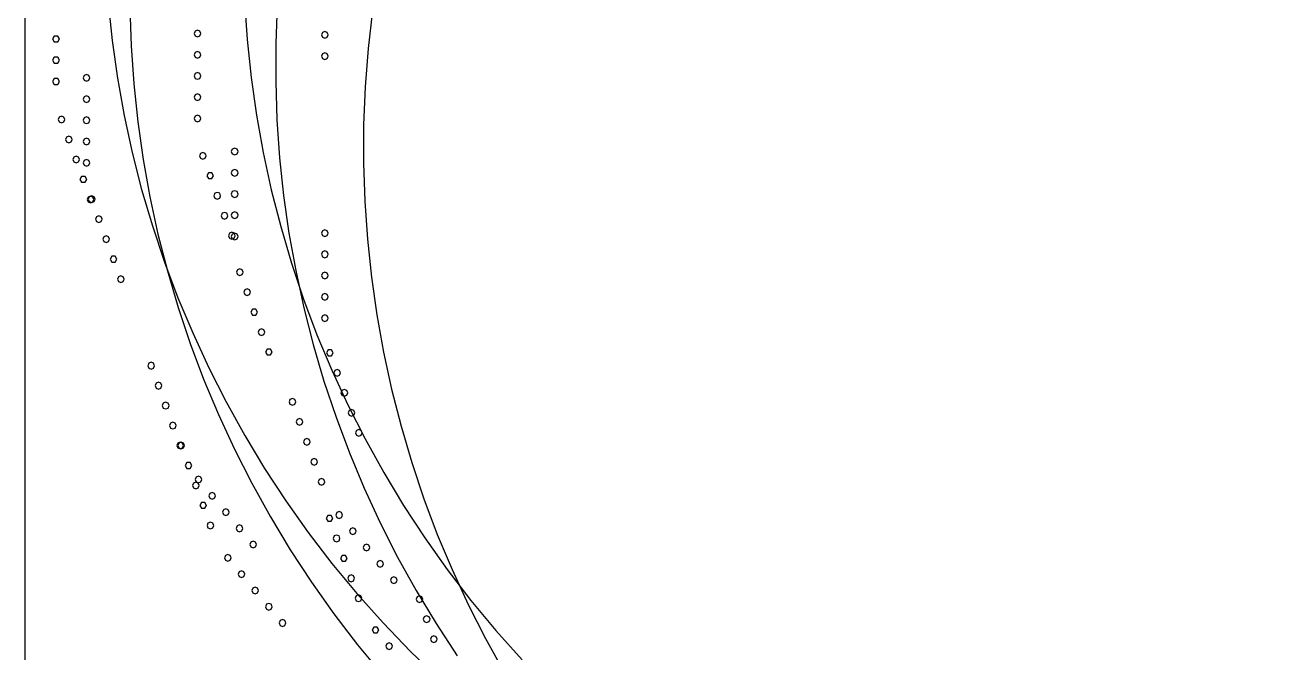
# Model space of a CAD drawing. Extents: x 0 to 302, y 3 to 305.
# Drawn here: x 0.1 to 151.2, y 79.4 to 154.3 of the extents above; entities that cross this region are included whole.
import ezdxf

# ---------------------------------------------------------------- set-up
doc = ezdxf.new("R2010")
doc.units = 0

msp = doc.modelspace()

# ---------------------------------------------------------------- linework, layer by layer
at = {"layer": '44.7', "color": 210}
msp.add_lwpolyline([(297.135278, 2.591409), (5.124733, 2.591409), (4.130357, 2.692476), (3.183261, 2.988127), (2.310057, 3.467037), (1.53736, 4.117882), (0.903797, 4.911657), (0.437604, 5.80868), (0.149804, 6.781611), (0.051421, 7.803112), (0.051421, 299.536877), (0.154492, 300.587217), (0.450107, 301.565507), (0.917863, 302.450789), (1.53736, 303.222107), (2.288196, 303.858502), (3.149971, 304.339018), (4.102284, 304.642696), (5.124733, 304.748579), (5.124733, 304.748579)], dxfattribs=at)
at = {"layer": '44.7', "color": 170}
msp.add_lwpolyline([(41.511843, 156.079877), (40.992493, 151.520127), (40.641866, 146.955761), (40.459049, 142.391369), (40.443129, 137.831542), (40.593192, 133.280871), (40.908326, 128.743945), (41.387618, 124.225356), (42.030153, 119.729694), (42.83502, 115.26155), (43.801305, 110.825513), (44.928095, 106.426175), (46.214476, 102.068127), (47.659537, 97.755957), (49.262363, 93.494258), (51.022042, 89.28762), (52.93766, 85.140633), (55.008304, 81.057888), (57.233062, 77.043975)], dxfattribs=at)
at = {"layer": '44.8', "color": 170}
msp.add_lwpolyline([(30.155476, 156.696631), (29.972659, 152.132239), (29.956739, 147.572412), (30.106802, 143.021741), (30.421936, 138.484815), (30.901228, 133.966226), (31.543763, 129.470564), (32.34863, 125.00242), (33.314915, 120.566383), (34.441705, 116.167045), (35.728086, 111.808997), (37.173147, 107.496827), (38.775973, 103.235128), (40.535652, 99.02849), (42.45127, 94.881503), (44.521914, 90.798758), (46.746672, 86.784845), (49.124629, 82.844355), (51.654874, 78.981878)], dxfattribs=at)
at = {"layer": '44.9', "color": 170}
msp.add_lwpolyline([(12.533889, 156.374392), (12.683952, 151.823721), (12.999086, 147.286795), (13.478378, 142.768206), (14.120913, 138.272544), (14.92578, 133.8044), (15.892065, 129.368363), (17.018855, 124.969025), (18.305236, 120.610977), (19.750297, 116.298807), (21.353123, 112.037108), (23.112802, 107.83047), (25.02842, 103.683483), (27.099064, 99.600738), (29.323822, 95.586825), (31.701779, 91.646335), (34.232024, 87.783858), (36.913642, 84.003985), (39.745722, 80.311306), (42.727348, 76.710413)], dxfattribs=at)
at = {"layer": '45.0', "color": 170}
msp.add_lwpolyline([(26.220362, 157.118391), (26.535496, 152.581465), (27.014788, 148.062876), (27.657323, 143.567214), (28.46219, 139.09907), (29.428475, 134.663033), (30.555265, 130.263695), (31.841646, 125.905647), (33.286707, 121.593477), (34.889533, 117.331778), (36.649212, 113.12514), (38.56483, 108.978153), (40.635474, 104.895408), (42.860232, 100.881495), (45.238189, 96.941005), (47.768434, 93.078528), (50.450052, 89.298655), (53.282132, 85.605976), (56.263758, 82.005083), (59.39402, 78.500565)], dxfattribs=at)
at = {"layer": '45.1', "color": 170}
msp.add_lwpolyline([(9.930076, 157.009585), (10.409368, 152.490996), (11.051903, 147.995334), (11.85677, 143.52719), (12.823055, 139.091153), (13.949845, 134.691815), (15.236226, 130.333767), (16.681287, 126.021597), (18.284113, 121.759898), (20.043792, 117.55326), (21.95941, 113.406273), (24.030054, 109.323528), (26.254812, 105.309615), (28.632769, 101.369125), (31.163014, 97.506648), (33.844632, 93.726775), (36.676712, 90.034096), (39.658338, 86.433203), (42.7886, 82.928685), (46.066582, 79.525132), (49.470135, 76.24715)], dxfattribs=at)
at = {"layer": 'Sketch', "color": 7}
for points in [[(4.11776, 152.668389), (3.91776, 153.014799), (3.517759, 153.014799), (3.317759, 152.668389), (3.517759, 152.321978), (3.91776, 152.321978), (4.11776, 152.668389), (4.11776, 152.668389)], [(21.006322, 153.320382), (20.889002, 153.602927), (20.606323, 153.719922), (20.323643, 153.602927), (20.206323, 153.320382), (20.323643, 153.037838), (20.606323, 152.920843), (20.889002, 153.037838), (21.006322, 153.320382), (21.006322, 153.320382)], [(36.230014, 153.153348), (36.112695, 153.435893), (35.830015, 153.552887), (35.547336, 153.435893), (35.430016, 153.153348), (35.547336, 152.870803), (35.830015, 152.753809), (36.112695, 152.870803), (36.230014, 153.153348), (36.230014, 153.153348)], [(21.006322, 150.780386), (20.889002, 151.06293), (20.606323, 151.179925), (20.323643, 151.06293), (20.206323, 150.780386), (20.323643, 150.497841), (20.606323, 150.380846), (20.889002, 150.497841), (21.006322, 150.780386), (21.006322, 150.780386)], [(4.11776, 150.128392), (3.91776, 150.474803), (3.517759, 150.474803), (3.317759, 150.128392), (3.517759, 149.781981), (3.91776, 149.781981), (4.11776, 150.128392), (4.11776, 150.128392)], [(36.230014, 150.613351), (36.112695, 150.895896), (35.830015, 151.012891), (35.547336, 150.895896), (35.430016, 150.613351), (35.547336, 150.330806), (35.830015, 150.213812), (36.112695, 150.330806), (36.230014, 150.613351), (36.230014, 150.613351)], [(7.753886, 148.026382), (7.636566, 148.308927), (7.353887, 148.425922), (7.071207, 148.308927), (6.953888, 148.026382), (7.071207, 147.743838), (7.353887, 147.626843), (7.636566, 147.743838), (7.753886, 148.026382), (7.753886, 148.026382)], [(21.006322, 148.240389), (20.889002, 148.522934), (20.606323, 148.639928), (20.323643, 148.522934), (20.206323, 148.240389), (20.323643, 147.957844), (20.606323, 147.840849), (20.889002, 147.957844), (21.006322, 148.240389), (21.006322, 148.240389)], [(4.11776, 147.588395), (3.91776, 147.934806), (3.517759, 147.934806), (3.317759, 147.588395), (3.517759, 147.241985), (3.91776, 147.241985), (4.11776, 147.588395), (4.11776, 147.588395)], [(7.753886, 145.486386), (7.636566, 145.76893), (7.353887, 145.885925), (7.071207, 145.76893), (6.953888, 145.486386), (7.071207, 145.203841), (7.353887, 145.086846), (7.636566, 145.203841), (7.753886, 145.486386), (7.753886, 145.486386)], [(21.006322, 145.700392), (20.889002, 145.982937), (20.606323, 146.099931), (20.323643, 145.982937), (20.206323, 145.700392), (20.323643, 145.417847), (20.606323, 145.300853), (20.889002, 145.417847), (21.006322, 145.700392), (21.006322, 145.700392)], [(4.777014, 143.04958), (4.659694, 143.332125), (4.377015, 143.449119), (4.094335, 143.332125), (3.977015, 143.04958), (4.094335, 142.767035), (4.377015, 142.65004), (4.659694, 142.767035), (4.777014, 143.04958), (4.777014, 143.04958)], [(7.753886, 142.946389), (7.636566, 143.228934), (7.353887, 143.345928), (7.071207, 143.228934), (6.953888, 142.946389), (7.071207, 142.663844), (7.353887, 142.546849), (7.636566, 142.663844), (7.753886, 142.946389), (7.753886, 142.946389)], [(21.006322, 143.160395), (20.889002, 143.44294), (20.606323, 143.559935), (20.323643, 143.44294), (20.206323, 143.160395), (20.323643, 142.87785), (20.606323, 142.760856), (20.889002, 142.87785), (21.006322, 143.160395), (21.006322, 143.160395)], [(5.645743, 140.662776), (5.528423, 140.945321), (5.245744, 141.062316), (4.963064, 140.945321), (4.845745, 140.662776), (4.963064, 140.380232), (5.245744, 140.263237), (5.528423, 140.380232), (5.645743, 140.662776), (5.645743, 140.662776)], [(7.753886, 140.406392), (7.636566, 140.688937), (7.353887, 140.805931), (7.071207, 140.688937), (6.953888, 140.406392), (7.071207, 140.123847), (7.353887, 140.006853), (7.636566, 140.123847), (7.753886, 140.406392), (7.753886, 140.406392)], [(21.648475, 138.718576), (21.531119, 139.001054), (21.248476, 139.118012), (20.965833, 139.001054), (20.848477, 138.718576), (20.965833, 138.436098), (21.248476, 138.31914), (21.531119, 138.436098), (21.648475, 138.718576), (21.648475, 138.718576)], [(25.46045, 139.224382), (25.343131, 139.506927), (25.060451, 139.623922), (24.777771, 139.506927), (24.660452, 139.224382), (24.777771, 138.941838), (25.060451, 138.824843), (25.343131, 138.941838), (25.46045, 139.224382), (25.46045, 139.224382)], [(6.514472, 138.275947), (6.397153, 138.558492), (6.114473, 138.675486), (5.831793, 138.558492), (5.714474, 138.275947), (5.831793, 137.993402), (6.114473, 137.876407), (6.397153, 137.993402), (6.514472, 138.275947), (6.514472, 138.275947)], [(7.753886, 137.866395), (7.636566, 138.14894), (7.353887, 138.265935), (7.071207, 138.14894), (6.953888, 137.866395), (7.071207, 137.58385), (7.353887, 137.466856), (7.636566, 137.58385), (7.753886, 137.866395), (7.753886, 137.866395)], [(7.383204, 135.889143), (7.183204, 136.235554), (6.783203, 136.235554), (6.583203, 135.889143), (6.783203, 135.542733), (7.183204, 135.542733), (7.383204, 135.889143), (7.383204, 135.889143)], [(22.517207, 136.331746), (22.317207, 136.678157), (21.917206, 136.678157), (21.717206, 136.331746), (21.917206, 135.985335), (22.317207, 135.985335), (22.517207, 136.331746), (22.517207, 136.331746)], [(25.46045, 136.684386), (25.343131, 136.96693), (25.060451, 137.083925), (24.777771, 136.96693), (24.660452, 136.684386), (24.777771, 136.401841), (25.060451, 136.284846), (25.343131, 136.401841), (25.46045, 136.684386), (25.46045, 136.684386)], [(25.46045, 134.144389), (25.343131, 134.426934), (25.060451, 134.543928), (24.777771, 134.426934), (24.660452, 134.144389), (24.777771, 133.861844), (25.060451, 133.744849), (25.343131, 133.861844), (25.46045, 134.144389), (25.46045, 134.144389)], [(8.251933, 133.502314), (8.134614, 133.784859), (7.851934, 133.901853), (7.569254, 133.784859), (7.451935, 133.502314), (7.569254, 133.219769), (7.851934, 133.102774), (8.134614, 133.219769), (8.251933, 133.502314), (8.251933, 133.502314)], [(8.37894, 133.521545), (8.26162, 133.80409), (7.97894, 133.921085), (7.696261, 133.80409), (7.578941, 133.521545), (7.696261, 133.239001), (7.97894, 133.122006), (8.26162, 133.239001), (8.37894, 133.521545), (8.37894, 133.521545)], [(23.385936, 133.944943), (23.268617, 134.227488), (22.985937, 134.344482), (22.703258, 134.227488), (22.585938, 133.944943), (22.703258, 133.662398), (22.985937, 133.545403), (23.268617, 133.662398), (23.385936, 133.944943), (23.385936, 133.944943)], [(9.247669, 131.134742), (9.130313, 131.41722), (8.84767, 131.534178), (8.565026, 131.41722), (8.44767, 131.134742), (8.565026, 130.852264), (8.84767, 130.735306), (9.130313, 130.852264), (9.247669, 131.134742), (9.247669, 131.134742)], [(24.254666, 131.558113), (24.137346, 131.840658), (23.854666, 131.957653), (23.571987, 131.840658), (23.454667, 131.558113), (23.571987, 131.275568), (23.854666, 131.158574), (24.137346, 131.275568), (24.254666, 131.558113), (24.254666, 131.558113)], [(25.46045, 131.604392), (25.343131, 131.886937), (25.060451, 132.003931), (24.777771, 131.886937), (24.660452, 131.604392), (24.777771, 131.321847), (25.060451, 131.204853), (25.343131, 131.321847), (25.46045, 131.604392), (25.46045, 131.604392)], [(10.116398, 128.747913), (9.999078, 129.030457), (9.716399, 129.147452), (9.433719, 129.030457), (9.316399, 128.747913), (9.433719, 128.465368), (9.716399, 128.348373), (9.999078, 128.465368), (10.116398, 128.747913), (10.116398, 128.747913)], [(25.123395, 129.17131), (25.006039, 129.453788), (24.723395, 129.570746), (24.440752, 129.453788), (24.323396, 129.17131), (24.440752, 128.888832), (24.723395, 128.771874), (25.006039, 128.888832), (25.123395, 129.17131), (25.123395, 129.17131)], [(25.46045, 129.064395), (25.343131, 129.34694), (25.060451, 129.463935), (24.777771, 129.34694), (24.660452, 129.064395), (24.777771, 128.78185), (25.060451, 128.664856), (25.343131, 128.78185), (25.46045, 129.064395), (25.46045, 129.064395)], [(36.230014, 129.483382), (36.112695, 129.765927), (35.830015, 129.882922), (35.547336, 129.765927), (35.430016, 129.483382), (35.547336, 129.200838), (35.830015, 129.083843), (36.112695, 129.200838), (36.230014, 129.483382), (36.230014, 129.483382)], [(36.230014, 126.943386), (36.112695, 127.22593), (35.830015, 127.342925), (35.547336, 127.22593), (35.430016, 126.943386), (35.547336, 126.660841), (35.830015, 126.543846), (36.112695, 126.660841), (36.230014, 126.943386), (36.230014, 126.943386)], [(10.98513, 126.361109), (10.785129, 126.70752), (10.385129, 126.70752), (10.185129, 126.361109), (10.385129, 126.014699), (10.785129, 126.014699), (10.98513, 126.361109), (10.98513, 126.361109)], [(11.853859, 123.97428), (11.736539, 124.256824), (11.45386, 124.373819), (11.17118, 124.256824), (11.05386, 123.97428), (11.17118, 123.691735), (11.45386, 123.57474), (11.736539, 123.691735), (11.853859, 123.97428), (11.853859, 123.97428)], [(26.068401, 124.816542), (25.951082, 125.099086), (25.668402, 125.216081), (25.385722, 125.099086), (25.268403, 124.816542), (25.385722, 124.533997), (25.668402, 124.417002), (25.951082, 124.533997), (26.068401, 124.816542), (26.068401, 124.816542)], [(36.230014, 124.403389), (36.112695, 124.685934), (35.830015, 124.802928), (35.547336, 124.685934), (35.430016, 124.403389), (35.547336, 124.120844), (35.830015, 124.003849), (36.112695, 124.120844), (36.230014, 124.403389), (36.230014, 124.403389)], [(26.93713, 122.429712), (26.819811, 122.712257), (26.537131, 122.829251), (26.254451, 122.712257), (26.137132, 122.429712), (26.254451, 122.147167), (26.537131, 122.030172), (26.819811, 122.147167), (26.93713, 122.429712), (26.93713, 122.429712)], [(36.230014, 121.863392), (36.112695, 122.145937), (35.830015, 122.262931), (35.547336, 122.145937), (35.430016, 121.863392), (35.547336, 121.580847), (35.830015, 121.463853), (36.112695, 121.580847), (36.230014, 121.863392), (36.230014, 121.863392)], [(27.805862, 120.042909), (27.605862, 120.389319), (27.205861, 120.389319), (27.005861, 120.042909), (27.205861, 119.696498), (27.605862, 119.696498), (27.805862, 120.042909), (27.805862, 120.042909)], [(36.230014, 119.323395), (36.112695, 119.60594), (35.830015, 119.722935), (35.547336, 119.60594), (35.430016, 119.323395), (35.547336, 119.04085), (35.830015, 118.923856), (36.112695, 119.04085), (36.230014, 119.323395), (36.230014, 119.323395)], [(28.674591, 117.656079), (28.557272, 117.938624), (28.274592, 118.055618), (27.991912, 117.938624), (27.874593, 117.656079), (27.991912, 117.373534), (28.274592, 117.25654), (28.557272, 117.373534), (28.674591, 117.656079), (28.674591, 117.656079)], [(29.543323, 115.269276), (29.343323, 115.615686), (28.943322, 115.615686), (28.743322, 115.269276), (28.943322, 114.922865), (29.343323, 114.922865), (29.543323, 115.269276), (29.543323, 115.269276)], [(36.820865, 115.172511), (36.620865, 115.518922), (36.220864, 115.518922), (36.020864, 115.172511), (36.220864, 114.826101), (36.620865, 114.826101), (36.820865, 115.172511), (36.820865, 115.172511)], [(15.478809, 113.64663), (15.361489, 113.929175), (15.07881, 114.046169), (14.79613, 113.929175), (14.67881, 113.64663), (14.79613, 113.364085), (15.07881, 113.24709), (15.361489, 113.364085), (15.478809, 113.64663), (15.478809, 113.64663)], [(37.689594, 112.785708), (37.572275, 113.068253), (37.289595, 113.185247), (37.006916, 113.068253), (36.889596, 112.785708), (37.006916, 112.503163), (37.289595, 112.386169), (37.572275, 112.503163), (37.689594, 112.785708), (37.689594, 112.785708)], [(16.347541, 111.259826), (16.230221, 111.542371), (15.947541, 111.659366), (15.664862, 111.542371), (15.547542, 111.259826), (15.664862, 110.977281), (15.947541, 110.860287), (16.230221, 110.977281), (16.347541, 111.259826), (16.347541, 111.259826)], [(38.558324, 110.398878), (38.441004, 110.681423), (38.158324, 110.798418), (37.875645, 110.681423), (37.758325, 110.398878), (37.875645, 110.116333), (38.158324, 109.999339), (38.441004, 110.116333), (38.558324, 110.398878), (38.558324, 110.398878)], [(17.21627, 108.872997), (17.09895, 109.155542), (16.816271, 109.272536), (16.533591, 109.155542), (16.416271, 108.872997), (16.533591, 108.590452), (16.816271, 108.473457), (17.09895, 108.590452), (17.21627, 108.872997), (17.21627, 108.872997)], [(32.350273, 109.315626), (32.232953, 109.598171), (31.950274, 109.715165), (31.667594, 109.598171), (31.550275, 109.315626), (31.667594, 109.033081), (31.950274, 108.916086), (32.232953, 109.033081), (32.350273, 109.315626), (32.350273, 109.315626)], [(33.219002, 106.928796), (33.101683, 107.211341), (32.819003, 107.328335), (32.536323, 107.211341), (32.419004, 106.928796), (32.536323, 106.646251), (32.819003, 106.529257), (33.101683, 106.646251), (33.219002, 106.928796), (33.219002, 106.928796)], [(39.427055, 108.012075), (39.309736, 108.29462), (39.027056, 108.411614), (38.744377, 108.29462), (38.627057, 108.012075), (38.744377, 107.72953), (39.027056, 107.612536), (39.309736, 107.72953), (39.427055, 108.012075), (39.427055, 108.012075)], [(18.084999, 106.486193), (17.967679, 106.768738), (17.685, 106.885733), (17.40232, 106.768738), (17.285001, 106.486193), (17.40232, 106.203649), (17.685, 106.086654), (17.967679, 106.203649), (18.084999, 106.486193), (18.084999, 106.486193)], [(40.295785, 105.625272), (40.178465, 105.907817), (39.895785, 106.024811), (39.613106, 105.907817), (39.495786, 105.625272), (39.613106, 105.342727), (39.895785, 105.225732), (40.178465, 105.342727), (40.295785, 105.625272), (40.295785, 105.625272)], [(18.953731, 104.099364), (18.836411, 104.381909), (18.553732, 104.498903), (18.271052, 104.381909), (18.153732, 104.099364), (18.271052, 103.816819), (18.553732, 103.699824), (18.836411, 103.816819), (18.953731, 104.099364), (18.953731, 104.099364)], [(19.080735, 104.118622), (18.963415, 104.401167), (18.680735, 104.518161), (18.398056, 104.401167), (18.280736, 104.118622), (18.398056, 103.836077), (18.680735, 103.719082), (18.963415, 103.836077), (19.080735, 104.118622), (19.080735, 104.118622)], [(34.087731, 104.541993), (33.970412, 104.824538), (33.687732, 104.941532), (33.405052, 104.824538), (33.287733, 104.541993), (33.405052, 104.259448), (33.687732, 104.142453), (33.970412, 104.259448), (34.087731, 104.541993), (34.087731, 104.541993)], [(19.949466, 101.731792), (19.749466, 102.078203), (19.349466, 102.078203), (19.149465, 101.731792), (19.349466, 101.385382), (19.749466, 101.385382), (19.949466, 101.731792), (19.949466, 101.731792)], [(34.956463, 102.15519), (34.839144, 102.437734), (34.556464, 102.554729), (34.273784, 102.437734), (34.156465, 102.15519), (34.273784, 101.872645), (34.556464, 101.75565), (34.839144, 101.872645), (34.956463, 102.15519), (34.956463, 102.15519)], [(21.125592, 100.059763), (21.008273, 100.342308), (20.725593, 100.459303), (20.442913, 100.342308), (20.325594, 100.059763), (20.442913, 99.777219), (20.725593, 99.660224), (21.008273, 99.777219), (21.125592, 100.059763), (21.125592, 100.059763)], [(35.825192, 99.76836), (35.707873, 100.050905), (35.425193, 100.167899), (35.142513, 100.050905), (35.025194, 99.76836), (35.142513, 99.485815), (35.425193, 99.36882), (35.707873, 99.485815), (35.825192, 99.76836), (35.825192, 99.76836)], [(20.818196, 99.344989), (20.700876, 99.627534), (20.418196, 99.744528), (20.135517, 99.627534), (20.018197, 99.344989), (20.135517, 99.062444), (20.418196, 98.94545), (20.700876, 99.062444), (20.818196, 99.344989), (20.818196, 99.344989)], [(22.75827, 98.11402), (22.640951, 98.396565), (22.358271, 98.513559), (22.075591, 98.396565), (21.958272, 98.11402), (22.075591, 97.831475), (22.358271, 97.714481), (22.640951, 97.831475), (22.75827, 98.11402), (22.75827, 98.11402)], [(21.686927, 96.958159), (21.486927, 97.30457), (21.086927, 97.30457), (20.886926, 96.958159), (21.086927, 96.611749), (21.486927, 96.611749), (21.686927, 96.958159), (21.686927, 96.958159)], [(24.390948, 96.168277), (24.273629, 96.450822), (23.990949, 96.567816), (23.70827, 96.450822), (23.59095, 96.168277), (23.70827, 95.885732), (23.990949, 95.768737), (24.273629, 95.885732), (24.390948, 96.168277), (24.390948, 96.168277)], [(36.770199, 95.413592), (36.570198, 95.760002), (36.170198, 95.760002), (35.970198, 95.413592), (36.170198, 95.067181), (36.570198, 95.067181), (36.770199, 95.413592), (36.770199, 95.413592)], [(37.947815, 95.814035), (37.830495, 96.09658), (37.547816, 96.213574), (37.265136, 96.09658), (37.147816, 95.814035), (37.265136, 95.53149), (37.547816, 95.414495), (37.830495, 95.53149), (37.947815, 95.814035), (37.947815, 95.814035)], [(22.555657, 94.571356), (22.438337, 94.853901), (22.155657, 94.970895), (21.872978, 94.853901), (21.755658, 94.571356), (21.872978, 94.288811), (22.155657, 94.171817), (22.438337, 94.288811), (22.555657, 94.571356), (22.555657, 94.571356)], [(26.023627, 94.222507), (25.906307, 94.505052), (25.623627, 94.622046), (25.340948, 94.505052), (25.223628, 94.222507), (25.340948, 93.939962), (25.623627, 93.822967), (25.906307, 93.939962), (26.023627, 94.222507), (26.023627, 94.222507)], [(39.580493, 93.868291), (39.463173, 94.150836), (39.180494, 94.267831), (38.897814, 94.150836), (38.780494, 93.868291), (38.897814, 93.585746), (39.180494, 93.468752), (39.463173, 93.585746), (39.580493, 93.868291), (39.580493, 93.868291)], [(27.656305, 92.276763), (27.538949, 92.559242), (27.256306, 92.6762), (26.973662, 92.559242), (26.856306, 92.276763), (26.973662, 91.994285), (27.256306, 91.877327), (27.538949, 91.994285), (27.656305, 92.276763), (27.656305, 92.276763)], [(37.638928, 93.026788), (37.521608, 93.309333), (37.238929, 93.426328), (36.956249, 93.309333), (36.838929, 93.026788), (36.956249, 92.744243), (37.238929, 92.627249), (37.521608, 92.744243), (37.638928, 93.026788), (37.638928, 93.026788)], [(41.213171, 91.922548), (41.095852, 92.205093), (40.813172, 92.322087), (40.530492, 92.205093), (40.413173, 91.922548), (40.530492, 91.640003), (40.813172, 91.523008), (41.095852, 91.640003), (41.213171, 91.922548), (41.213171, 91.922548)], [(24.629037, 90.702306), (24.511718, 90.984851), (24.229038, 91.101845), (23.946359, 90.984851), (23.829039, 90.702306), (23.946359, 90.419761), (24.229038, 90.302766), (24.511718, 90.419761), (24.629037, 90.702306), (24.629037, 90.702306)], [(38.50766, 90.639959), (38.307659, 90.986369), (37.907659, 90.986369), (37.707659, 90.639959), (37.907659, 90.293548), (38.307659, 90.293548), (38.50766, 90.639959), (38.50766, 90.639959)], [(42.845849, 89.976778), (42.72853, 90.259323), (42.44585, 90.376317), (42.16317, 90.259323), (42.045851, 89.976778), (42.16317, 89.694233), (42.44585, 89.577239), (42.72853, 89.694233), (42.845849, 89.976778), (42.845849, 89.976778)], [(26.261716, 88.756562), (26.144396, 89.039107), (25.861716, 89.156102), (25.579037, 89.039107), (25.461717, 88.756562), (25.579037, 88.474018), (25.861716, 88.357023), (26.144396, 88.474018), (26.261716, 88.756562), (26.261716, 88.756562)], [(39.376389, 88.253155), (39.259069, 88.5357), (38.97639, 88.652695), (38.69371, 88.5357), (38.57639, 88.253155), (38.69371, 87.97061), (38.97639, 87.853616), (39.259069, 87.97061), (39.376389, 88.253155), (39.376389, 88.253155)], [(44.478528, 88.031035), (44.361208, 88.31358), (44.078528, 88.430574), (43.795849, 88.31358), (43.678529, 88.031035), (43.795849, 87.74849), (44.078528, 87.631495), (44.361208, 87.74849), (44.478528, 88.031035), (44.478528, 88.031035)], [(27.894394, 86.810819), (27.777074, 87.093364), (27.494395, 87.210359), (27.211715, 87.093364), (27.094395, 86.810819), (27.211715, 86.528274), (27.494395, 86.41128), (27.777074, 86.528274), (27.894394, 86.810819), (27.894394, 86.810819)], [(40.245118, 85.866326), (40.127798, 86.148871), (39.845119, 86.265865), (39.562439, 86.148871), (39.44512, 85.866326), (39.562439, 85.583781), (39.845119, 85.466786), (40.127798, 85.583781), (40.245118, 85.866326), (40.245118, 85.866326)], [(47.52266, 85.769588), (47.405341, 86.052133), (47.122661, 86.169127), (46.839981, 86.052133), (46.722662, 85.769588), (46.839981, 85.487043), (47.122661, 85.370048), (47.405341, 85.487043), (47.52266, 85.769588), (47.52266, 85.769588)], [(29.527072, 84.865049), (29.409752, 85.147594), (29.127073, 85.264589), (28.844393, 85.147594), (28.727074, 84.865049), (28.844393, 84.582504), (29.127073, 84.46551), (29.409752, 84.582504), (29.527072, 84.865049), (29.527072, 84.865049)], [(31.15975, 82.919306), (31.042431, 83.201851), (30.759751, 83.318845), (30.477071, 83.201851), (30.359752, 82.919306), (30.477071, 82.636761), (30.759751, 82.519766), (31.042431, 82.636761), (31.15975, 82.919306), (31.15975, 82.919306)], [(48.391392, 83.382758), (48.274072, 83.665303), (47.991393, 83.782297), (47.708713, 83.665303), (47.591394, 83.382758), (47.708713, 83.100213), (47.991393, 82.983219), (48.274072, 83.100213), (48.391392, 83.382758), (48.391392, 83.382758)], [(42.26926, 82.082577), (42.06926, 82.428988), (41.669259, 82.428988), (41.469259, 82.082577), (41.669259, 81.736166), (42.06926, 81.736166), (42.26926, 82.082577), (42.26926, 82.082577)], [(43.901938, 80.136834), (43.784619, 80.419379), (43.501939, 80.536373), (43.219259, 80.419379), (43.10194, 80.136834), (43.219259, 79.854289), (43.501939, 79.737294), (43.784619, 79.854289), (43.901938, 80.136834), (43.901938, 80.136834)], [(49.260121, 80.995955), (49.142802, 81.2785), (48.860122, 81.395494), (48.577442, 81.2785), (48.460123, 80.995955), (48.577442, 80.71341), (48.860122, 80.596415), (49.142802, 80.71341), (49.260121, 80.995955), (49.260121, 80.995955)]]:
    msp.add_lwpolyline(points, dxfattribs=at)

doc.saveas('drawing.dxf')
